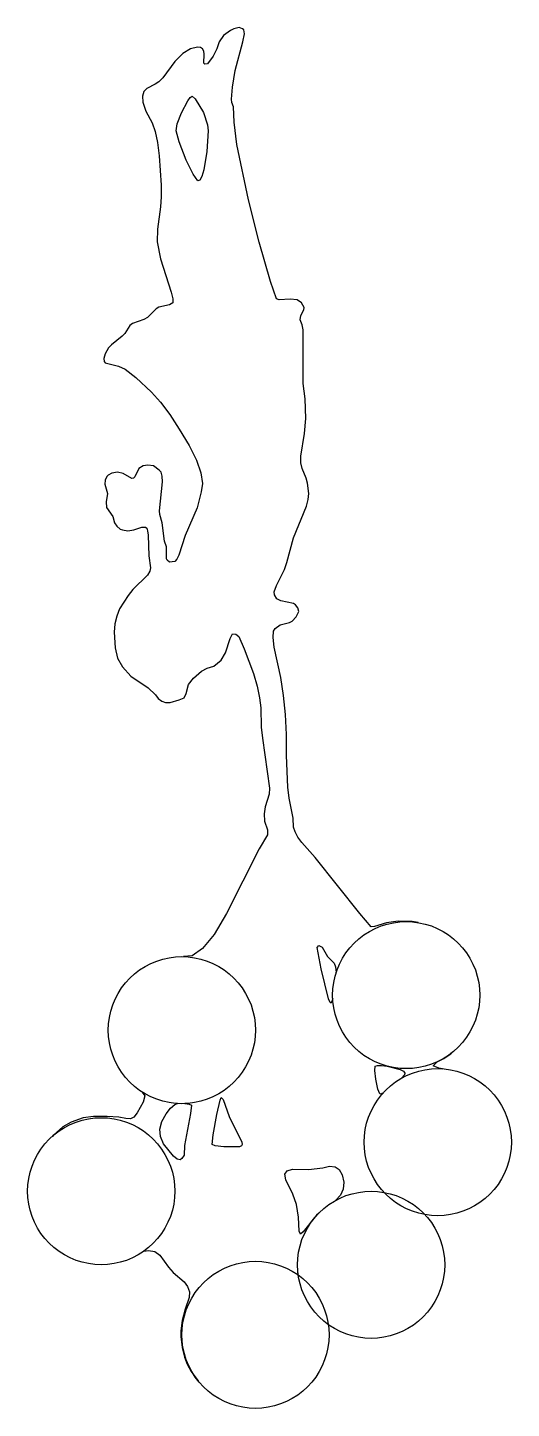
# Model space of a CAD drawing. Header units: millimetres. Extents: x 0 to 27.6, y 0 to 78.8.
import ezdxf

# ---------------------------------------------------------------- set-up
doc = ezdxf.new("R2010")
doc.units = ezdxf.units.MM

msp = doc.modelspace()

# ---------------------------------------------------------------- linework, layer by layer
at = {"layer": 'CUT'}
for points in [[(24.244, 20.34), (24.009, 20.16), (23.7, 19.963), (23.375, 19.794), (23.036, 19.653), (22.687, 19.543), (22.329, 19.464), (21.966, 19.416), (21.6, 19.4), (21.234, 19.416), (20.871, 19.464), (20.513, 19.543), (20.164, 19.653), (19.825, 19.794), (19.5, 19.963), (19.191, 20.16), (18.9, 20.383), (18.63, 20.63), (18.383, 20.9), (18.16, 21.191), (17.963, 21.5), (17.794, 21.825), (17.653, 22.164), (17.543, 22.513), (17.464, 22.871), (17.416, 23.234), (17.408, 23.413), (17.316, 23.147), (17.259, 23.178), (17.175, 23.389), (16.753, 25.1), (16.528, 26.319), (16.617, 26.436), (16.797, 26.334), (17.105, 25.812), (17.484, 25.428), (17.573, 25.205), (17.607, 24.888), (17.653, 25.036), (17.794, 25.375), (17.963, 25.7), (18.16, 26.009), (18.383, 26.3), (18.63, 26.57), (18.9, 26.817), (19.191, 27.04), (19.5, 27.237), (19.825, 27.406), (20.164, 27.547), (20.513, 27.657), (20.871, 27.736), (21.234, 27.784), (21.6, 27.8), (21.966, 27.784), (22.283, 27.742), (21.947, 27.812), (21.144, 27.831), (20.478, 27.725), (19.794, 27.509), (19.603, 27.506), (18.945, 28.258), (16.402, 31.463), (15.653, 32.309), (15.414, 32.627), (15.255, 32.917), (15.175, 33.181), (15.15, 33.705), (14.925, 34.853), (14.85, 35.475), (14.775, 37.291), (14.775, 38.484), (14.719, 39.622), (14.606, 40.703), (14.438, 41.728), (14.069, 43.463), (14.006, 44.025), (14.025, 44.384), (14.125, 44.541), (14.4, 44.75), (14.95, 44.87), (15.1, 44.948), (15.325, 45.194), (15.475, 45.503), (15.419, 45.723), (15.288, 45.894), (15.177, 45.966), (14.45, 46.123), (14.216, 46.228), (14.089, 46.453), (14.075, 46.634), (14.202, 46.986), (14.652, 47.911), (14.792, 48.308), (15.17, 49.705), (15.905, 51.527), (16.002, 51.905), (16.038, 52.241), (15.962, 52.825), (15.887, 53.112), (15.663, 53.678), (15.594, 54.002), (15.581, 54.367), (15.8, 55.667), (15.875, 56.528), (15.837, 57.644), (15.719, 58.525), (15.712, 61.58), (15.663, 61.881), (15.55, 62.152), (15.587, 62.403), (15.756, 62.722), (15.775, 62.872), (15.625, 63.125), (15.384, 63.294), (14.981, 63.338), (14.353, 63.305), (14.2, 63.353), (13.866, 64.348), (13.219, 66.588), (12.597, 69.006), (11.944, 72.166), (11.775, 73.444), (11.738, 74.325), (11.65, 74.569), (11.631, 74.758), (11.688, 75.441), (11.85, 76.406), (12.28, 78.027), (12.366, 78.488), (12.327, 78.711), (12.267, 78.783), (12.069, 78.847), (11.764, 78.772), (11.572, 78.678), (11.173, 78.397), (10.931, 78.041), (10.791, 77.63), (10.587, 77.225), (10.255, 76.784), (10.103, 76.756), (10.059, 76.822), (10.078, 77.338), (10.058, 77.511), (9.986, 77.633), (9.863, 77.703), (9.688, 77.722), (9.3, 77.633), (8.863, 77.375), (8.403, 76.92), (7.705, 75.973), (7.489, 75.758), (7.284, 75.613), (6.797, 75.373), (6.628, 75.191), (6.556, 74.933), (6.572, 74.581), (6.745, 74.08), (7.1, 73.409), (7.269, 72.919), (7.406, 72.294), (7.512, 71.534), (7.625, 69.856), (7.625, 69.181), (7.587, 68.616), (7.419, 67.331), (7.4, 66.616), (7.587, 65.647), (8.192, 63.748), (8.277, 63.358), (8.278, 63.131), (8.094, 63.019), (7.488, 62.887), (7.325, 62.787), (6.833, 62.302), (6.636, 62.18), (5.986, 61.952), (5.833, 61.842), (5.544, 61.381), (5.394, 61.219), (4.778, 60.73), (4.622, 60.564), (4.422, 60.228), (4.339, 59.956), (4.363, 59.772), (4.423, 59.708), (5.178, 59.523), (5.559, 59.334), (6.167, 58.859), (7.069, 58.034), (7.577, 57.455), (8.105, 56.752), (8.653, 55.925), (9.222, 54.975), (9.631, 54.141), (9.881, 53.422), (9.972, 52.819), (9.903, 52.331), (9.672, 51.431), (8.989, 49.842), (8.63, 48.72), (8.514, 48.498), (8.397, 48.369), (8.087, 48.331), (7.959, 48.431), (7.923, 48.519), (7.931, 49.195), (7.806, 49.519), (7.681, 50.562), (7.55, 51.041), (7.531, 51.25), (7.692, 52.916), (7.677, 53.234), (7.616, 53.453), (7.509, 53.572), (7.178, 53.828), (6.859, 53.856), (6.592, 53.819), (6.344, 53.669), (6.125, 53.2), (6.045, 53.119), (5.936, 53.106), (5.459, 53.378), (5.122, 53.456), (4.808, 53.412), (4.587, 53.294), (4.512, 53.206), (4.419, 53.008), (4.4, 52.778), (4.55, 52.25), (4.475, 51.772), (4.502, 51.452), (4.859, 50.938), (4.958, 50.572), (5.081, 50.369), (5.277, 50.213), (5.405, 50.162), (5.722, 50.119), (6.055, 50.159), (6.52, 50.33), (6.728, 50.316), (6.797, 50.259), (6.848, 50.106), (6.883, 49.856), (6.911, 48.692), (7.009, 47.994), (6.964, 47.803), (6.83, 47.584), (6.002, 46.758), (5.73, 46.423), (5.247, 45.666), (5.08, 45.247), (4.977, 44.803), (4.938, 44.334), (5.002, 43.428), (5.122, 42.847), (5.417, 42.336), (5.883, 41.816), (6.88, 41.142), (7.294, 40.747), (7.456, 40.528), (7.65, 40.383), (7.875, 40.311), (8.131, 40.312), (8.647, 40.458), (8.925, 40.584), (9.052, 40.814), (9.186, 41.33), (9.455, 41.695), (9.928, 42.094), (10.244, 42.275), (10.622, 42.378), (11.034, 42.725), (11.28, 43.147), (11.548, 43.97), (11.684, 44.228), (11.877, 44.209), (12.044, 44.072), (12.364, 43.375), (12.878, 41.966), (13.089, 41.241), (13.23, 40.584), (13.3, 39.997), (13.331, 38.9), (13.394, 38.263), (13.8, 35.422), (13.781, 35.081), (13.556, 34.356), (13.5, 33.947), (13.519, 33.528), (13.688, 33.041), (13.692, 32.753), (13.217, 31.959), (11.356, 28.266), (10.636, 27.064), (9.983, 26.255), (9.397, 25.838), (8.894, 25.796), (9.166, 25.784), (9.529, 25.736), (9.887, 25.657), (10.236, 25.547), (10.575, 25.406), (10.9, 25.237), (11.209, 25.04), (11.5, 24.817), (11.77, 24.57), (12.017, 24.3), (12.24, 24.009), (12.437, 23.7), (12.606, 23.375), (12.747, 23.036), (12.857, 22.687), (12.936, 22.329), (12.984, 21.966), (13, 21.6), (12.984, 21.234), (12.936, 20.871), (12.857, 20.513), (12.747, 20.164), (12.606, 19.825), (12.437, 19.5), (12.24, 19.191), (12.017, 18.9), (11.77, 18.63), (11.5, 18.383), (11.209, 18.16), (10.9, 17.963), (10.575, 17.794), (10.236, 17.653), (9.887, 17.543), (9.529, 17.464), (9.166, 17.416), (8.966, 17.407), (9.217, 17.377), (9.344, 17.306), (9.297, 16.833), (8.945, 15.005), (8.933, 14.469), (8.806, 14.263), (8.694, 14.188), (8.531, 14.234), (8.319, 14.403), (7.744, 15.106), (7.572, 15.525), (7.541, 15.95), (7.65, 16.381), (7.9, 16.819), (8.148, 17.142), (8.395, 17.352), (8.548, 17.411), (8.434, 17.416), (8.071, 17.464), (7.713, 17.543), (7.364, 17.653), (7.025, 17.794), (6.7, 17.963), (6.544, 18.062), (6.691, 17.844), (6.583, 17.478), (6.248, 16.878), (6.053, 16.631), (5.869, 16.534), (5.597, 16.55), (5.197, 16.638), (4.547, 16.675), (3.759, 16.661), (3.172, 16.591), (2.492, 16.352), (2, 16.075), (1.477, 15.611), (1.411, 15.535), (1.5, 15.617), (1.791, 15.84), (2.1, 16.037), (2.425, 16.206), (2.764, 16.347), (3.113, 16.457), (3.471, 16.536), (3.834, 16.584), (4.2, 16.6), (4.566, 16.584), (4.929, 16.536), (5.287, 16.457), (5.636, 16.347), (5.975, 16.206), (6.3, 16.037), (6.609, 15.84), (6.9, 15.617), (7.17, 15.37), (7.417, 15.1), (7.64, 14.809), (7.837, 14.5), (8.006, 14.175), (8.147, 13.836), (8.257, 13.487), (8.336, 13.129), (8.384, 12.766), (8.4, 12.4), (8.384, 12.034), (8.336, 11.671), (8.257, 11.313), (8.147, 10.964), (8.006, 10.625), (7.837, 10.3), (7.64, 9.991), (7.417, 9.7), (7.17, 9.43), (6.9, 9.183), (6.627, 8.974), (6.897, 9.022), (7.253, 8.953), (7.547, 8.741), (8.031, 8.055), (8.306, 7.752), (8.922, 7.225), (9.13, 6.952), (9.227, 6.655), (9.212, 6.334), (8.981, 5.658), (8.825, 5.025), (8.75, 4.42), (8.75, 4.111), (8.825, 3.478), (8.948, 2.934), (9.103, 2.516), (9.331, 2.105), (9.647, 1.663), (9.728, 1.572), (9.56, 1.791), (9.363, 2.1), (9.194, 2.425), (9.053, 2.764), (8.943, 3.113), (8.864, 3.471), (8.816, 3.834), (8.8, 4.2), (8.816, 4.566), (8.864, 4.929), (8.943, 5.287), (9.053, 5.636), (9.194, 5.975), (9.363, 6.3), (9.56, 6.609), (9.783, 6.9), (10.03, 7.17), (10.3, 7.417), (10.591, 7.64), (10.9, 7.837), (11.225, 8.006), (11.564, 8.147), (11.913, 8.257), (12.271, 8.336), (12.634, 8.384), (13, 8.4), (13.366, 8.384), (13.729, 8.336), (14.087, 8.257), (14.436, 8.147), (14.775, 8.006), (15.1, 7.837), (15.409, 7.64), (15.445, 7.613), (15.416, 7.834), (15.4, 8.2), (15.416, 8.566), (15.464, 8.929), (15.543, 9.287), (15.653, 9.636), (15.794, 9.975), (15.963, 10.3), (16.16, 10.609), (16.383, 10.9), (16.618, 11.157), (16.478, 11.028), (15.728, 10.073), (15.569, 9.947), (15.491, 10.128), (15.462, 10.911), (15.35, 11.638), (15.123, 12.242), (14.728, 13.053), (14.681, 13.37), (14.806, 13.573), (15.103, 13.663), (16.019, 13.642), (16.847, 13.741), (17.228, 13.834), (17.538, 13.798), (17.775, 13.633), (17.941, 13.337), (18.034, 12.913), (18.002, 12.525), (17.842, 12.175), (17.563, 11.87), (17.825, 12.006), (18.164, 12.147), (18.513, 12.257), (18.871, 12.336), (19.234, 12.384), (19.6, 12.4), (19.966, 12.384), (20.329, 12.336), (20.334, 12.335), (20.183, 12.5), (19.96, 12.791), (19.763, 13.1), (19.594, 13.425), (19.453, 13.764), (19.343, 14.113), (19.264, 14.471), (19.216, 14.834), (19.2, 15.2), (19.216, 15.566), (19.264, 15.929), (19.343, 16.287), (19.453, 16.636), (19.594, 16.975), (19.763, 17.3), (19.96, 17.609), (20.183, 17.9), (20.274, 18), (20.172, 17.944), (20.103, 17.956), (19.975, 18.22), (19.859, 18.803), (19.808, 19.288), (19.837, 19.534), (19.962, 19.581), (20.188, 19.581), (20.512, 19.534), (21.248, 19.345), (21.445, 19.248), (21.528, 19.15), (21.497, 19.05), (21.331, 18.854), (21.625, 19.006), (21.964, 19.147), (22.313, 19.257), (22.671, 19.336), (23.034, 19.384), (23.4, 19.4), (23.664, 19.388), (23.455, 19.43), (23.147, 19.569), (23.372, 19.784), (23.741, 19.975), (24.153, 20.25)], [(8.775, 73.975), (9.144, 74.667), (9.281, 74.852), (9.387, 74.928), (9.564, 74.787), (10.028, 73.991), (10.255, 73.303), (10.3, 72.959), (10.225, 71.773), (10.05, 70.725), (9.944, 70.345), (9.831, 70.136), (9.712, 70.097), (9.436, 70.469), (9.053, 71.278), (8.648, 72.316), (8.475, 72.953), (8.525, 73.348)], [(25.8, 23.6), (25.784, 23.234), (25.736, 22.871), (25.657, 22.513), (25.547, 22.164), (25.406, 21.825), (25.237, 21.5), (25.04, 21.191), (24.817, 20.9), (24.57, 20.63), (24.3, 20.383), (24.009, 20.16), (23.7, 19.963), (23.375, 19.794), (23.036, 19.653), (22.687, 19.543), (22.329, 19.464), (21.966, 19.416), (21.6, 19.4), (21.234, 19.416), (20.871, 19.464), (20.513, 19.543), (20.164, 19.653), (19.825, 19.794), (19.5, 19.963), (19.191, 20.16), (18.9, 20.383), (18.63, 20.63), (18.383, 20.9), (18.16, 21.191), (17.963, 21.5), (17.794, 21.825), (17.653, 22.164), (17.543, 22.513), (17.464, 22.871), (17.416, 23.234), (17.4, 23.6), (17.416, 23.966), (17.464, 24.329), (17.543, 24.687), (17.653, 25.036), (17.794, 25.375), (17.963, 25.7), (18.16, 26.009), (18.383, 26.3), (18.63, 26.57), (18.9, 26.817), (19.191, 27.04), (19.5, 27.237), (19.825, 27.406), (20.164, 27.547), (20.513, 27.657), (20.871, 27.736), (21.234, 27.784), (21.6, 27.8), (21.966, 27.784), (22.329, 27.736), (22.687, 27.657), (23.036, 27.547), (23.375, 27.406), (23.7, 27.237), (24.009, 27.04), (24.3, 26.817), (24.57, 26.57), (24.817, 26.3), (25.04, 26.009), (25.237, 25.7), (25.406, 25.375), (25.547, 25.036), (25.657, 24.687), (25.736, 24.329), (25.784, 23.966)], [(13, 21.6), (12.984, 21.234), (12.936, 20.871), (12.857, 20.513), (12.747, 20.164), (12.606, 19.825), (12.437, 19.5), (12.24, 19.191), (12.017, 18.9), (11.77, 18.63), (11.5, 18.383), (11.209, 18.16), (10.9, 17.963), (10.575, 17.794), (10.236, 17.653), (9.887, 17.543), (9.529, 17.464), (9.166, 17.416), (8.8, 17.4), (8.434, 17.416), (8.071, 17.464), (7.713, 17.543), (7.364, 17.653), (7.025, 17.794), (6.7, 17.963), (6.391, 18.16), (6.1, 18.383), (5.83, 18.63), (5.583, 18.9), (5.36, 19.191), (5.163, 19.5), (4.994, 19.825), (4.853, 20.164), (4.743, 20.513), (4.664, 20.871), (4.616, 21.234), (4.6, 21.6), (4.616, 21.966), (4.664, 22.329), (4.743, 22.687), (4.853, 23.036), (4.994, 23.375), (5.163, 23.7), (5.36, 24.009), (5.583, 24.3), (5.83, 24.57), (6.1, 24.817), (6.391, 25.04), (6.7, 25.237), (7.025, 25.406), (7.364, 25.547), (7.713, 25.657), (8.071, 25.736), (8.434, 25.784), (8.8, 25.8), (9.166, 25.784), (9.529, 25.736), (9.887, 25.657), (10.236, 25.547), (10.575, 25.406), (10.9, 25.237), (11.209, 25.04), (11.5, 24.817), (11.77, 24.57), (12.017, 24.3), (12.24, 24.009), (12.437, 23.7), (12.606, 23.375), (12.747, 23.036), (12.857, 22.687), (12.936, 22.329), (12.984, 21.966)], [(27.6, 15.2), (27.584, 14.834), (27.536, 14.471), (27.457, 14.113), (27.347, 13.764), (27.206, 13.425), (27.037, 13.1), (26.84, 12.791), (26.617, 12.5), (26.37, 12.23), (26.1, 11.983), (25.809, 11.76), (25.5, 11.563), (25.175, 11.394), (24.836, 11.253), (24.487, 11.143), (24.129, 11.064), (23.766, 11.016), (23.4, 11), (23.034, 11.016), (22.671, 11.064), (22.313, 11.143), (21.964, 11.253), (21.625, 11.394), (21.3, 11.563), (20.991, 11.76), (20.7, 11.983), (20.43, 12.23), (20.183, 12.5), (19.96, 12.791), (19.763, 13.1), (19.594, 13.425), (19.453, 13.764), (19.343, 14.113), (19.264, 14.471), (19.216, 14.834), (19.2, 15.2), (19.216, 15.566), (19.264, 15.929), (19.343, 16.287), (19.453, 16.636), (19.594, 16.975), (19.763, 17.3), (19.96, 17.609), (20.183, 17.9), (20.43, 18.17), (20.7, 18.417), (20.991, 18.64), (21.3, 18.837), (21.625, 19.006), (21.964, 19.147), (22.313, 19.257), (22.671, 19.336), (23.034, 19.384), (23.4, 19.4), (23.766, 19.384), (24.129, 19.336), (24.487, 19.257), (24.836, 19.147), (25.175, 19.006), (25.5, 18.837), (25.809, 18.64), (26.1, 18.417), (26.37, 18.17), (26.617, 17.9), (26.84, 17.609), (27.037, 17.3), (27.206, 16.975), (27.347, 16.636), (27.457, 16.287), (27.536, 15.929), (27.584, 15.566)], [(10.981, 17.595), (11.05, 17.747), (11.159, 17.641), (11.508, 16.661), (12.223, 15.203), (12.244, 15.062), (12.206, 14.987), (12.083, 14.938), (11.197, 14.938), (10.692, 14.997), (10.531, 15.069), (10.578, 15.612), (10.788, 16.781)], [(8.4, 12.4), (8.384, 12.034), (8.336, 11.671), (8.257, 11.313), (8.147, 10.964), (8.006, 10.625), (7.837, 10.3), (7.64, 9.991), (7.417, 9.7), (7.17, 9.43), (6.9, 9.183), (6.609, 8.96), (6.3, 8.763), (5.975, 8.594), (5.636, 8.453), (5.287, 8.343), (4.929, 8.264), (4.566, 8.216), (4.2, 8.2), (3.834, 8.216), (3.471, 8.264), (3.113, 8.343), (2.764, 8.453), (2.425, 8.594), (2.1, 8.763), (1.791, 8.96), (1.5, 9.183), (1.23, 9.43), (0.983, 9.7), (0.76, 9.991), (0.563, 10.3), (0.394, 10.625), (0.253, 10.964), (0.143, 11.313), (0.064, 11.671), (0.016, 12.034), (0, 12.4), (0.016, 12.766), (0.064, 13.129), (0.143, 13.487), (0.253, 13.836), (0.394, 14.175), (0.563, 14.5), (0.76, 14.809), (0.983, 15.1), (1.23, 15.37), (1.5, 15.617), (1.791, 15.84), (2.1, 16.037), (2.425, 16.206), (2.764, 16.347), (3.113, 16.457), (3.471, 16.536), (3.834, 16.584), (4.2, 16.6), (4.566, 16.584), (4.929, 16.536), (5.287, 16.457), (5.636, 16.347), (5.975, 16.206), (6.3, 16.037), (6.609, 15.84), (6.9, 15.617), (7.17, 15.37), (7.417, 15.1), (7.64, 14.809), (7.837, 14.5), (8.006, 14.175), (8.147, 13.836), (8.257, 13.487), (8.336, 13.129), (8.384, 12.766)], [(23.8, 8.2), (23.784, 7.834), (23.736, 7.471), (23.657, 7.113), (23.547, 6.764), (23.406, 6.425), (23.237, 6.1), (23.04, 5.791), (22.817, 5.5), (22.57, 5.23), (22.3, 4.983), (22.009, 4.76), (21.7, 4.563), (21.375, 4.394), (21.036, 4.253), (20.687, 4.143), (20.329, 4.064), (19.966, 4.016), (19.6, 4), (19.234, 4.016), (18.871, 4.064), (18.513, 4.143), (18.164, 4.253), (17.825, 4.394), (17.5, 4.563), (17.191, 4.76), (16.9, 4.983), (16.63, 5.23), (16.383, 5.5), (16.16, 5.791), (15.963, 6.1), (15.794, 6.425), (15.653, 6.764), (15.543, 7.113), (15.464, 7.471), (15.416, 7.834), (15.4, 8.2), (15.416, 8.566), (15.464, 8.929), (15.543, 9.287), (15.653, 9.636), (15.794, 9.975), (15.963, 10.3), (16.16, 10.609), (16.383, 10.9), (16.63, 11.17), (16.9, 11.417), (17.191, 11.64), (17.5, 11.837), (17.825, 12.006), (18.164, 12.147), (18.513, 12.257), (18.871, 12.336), (19.234, 12.384), (19.6, 12.4), (19.966, 12.384), (20.329, 12.336), (20.687, 12.257), (21.036, 12.147), (21.375, 12.006), (21.7, 11.837), (22.009, 11.64), (22.3, 11.417), (22.57, 11.17), (22.817, 10.9), (23.04, 10.609), (23.237, 10.3), (23.406, 9.975), (23.547, 9.636), (23.657, 9.287), (23.736, 8.929), (23.784, 8.566)], [(17.2, 4.2), (17.184, 3.834), (17.136, 3.471), (17.057, 3.113), (16.947, 2.764), (16.806, 2.425), (16.637, 2.1), (16.44, 1.791), (16.217, 1.5), (15.97, 1.23), (15.7, 0.983), (15.409, 0.76), (15.1, 0.563), (14.775, 0.394), (14.436, 0.253), (14.087, 0.143), (13.729, 0.064), (13.366, 0.016), (13, 0), (12.634, 0.016), (12.271, 0.064), (11.913, 0.143), (11.564, 0.253), (11.225, 0.394), (10.9, 0.563), (10.591, 0.76), (10.3, 0.983), (10.03, 1.23), (9.783, 1.5), (9.56, 1.791), (9.363, 2.1), (9.194, 2.425), (9.053, 2.764), (8.943, 3.113), (8.864, 3.471), (8.816, 3.834), (8.8, 4.2), (8.816, 4.566), (8.864, 4.929), (8.943, 5.287), (9.053, 5.636), (9.194, 5.975), (9.363, 6.3), (9.56, 6.609), (9.783, 6.9), (10.03, 7.17), (10.3, 7.417), (10.591, 7.64), (10.9, 7.837), (11.225, 8.006), (11.564, 8.147), (11.913, 8.257), (12.271, 8.336), (12.634, 8.384), (13, 8.4), (13.366, 8.384), (13.729, 8.336), (14.087, 8.257), (14.436, 8.147), (14.775, 8.006), (15.1, 7.837), (15.409, 7.64), (15.7, 7.417), (15.97, 7.17), (16.217, 6.9), (16.44, 6.609), (16.637, 6.3), (16.806, 5.975), (16.947, 5.636), (17.057, 5.287), (17.136, 4.929), (17.184, 4.566)]]:
    msp.add_lwpolyline(points, close=True, dxfattribs=at)

doc.saveas('drawing.dxf')
